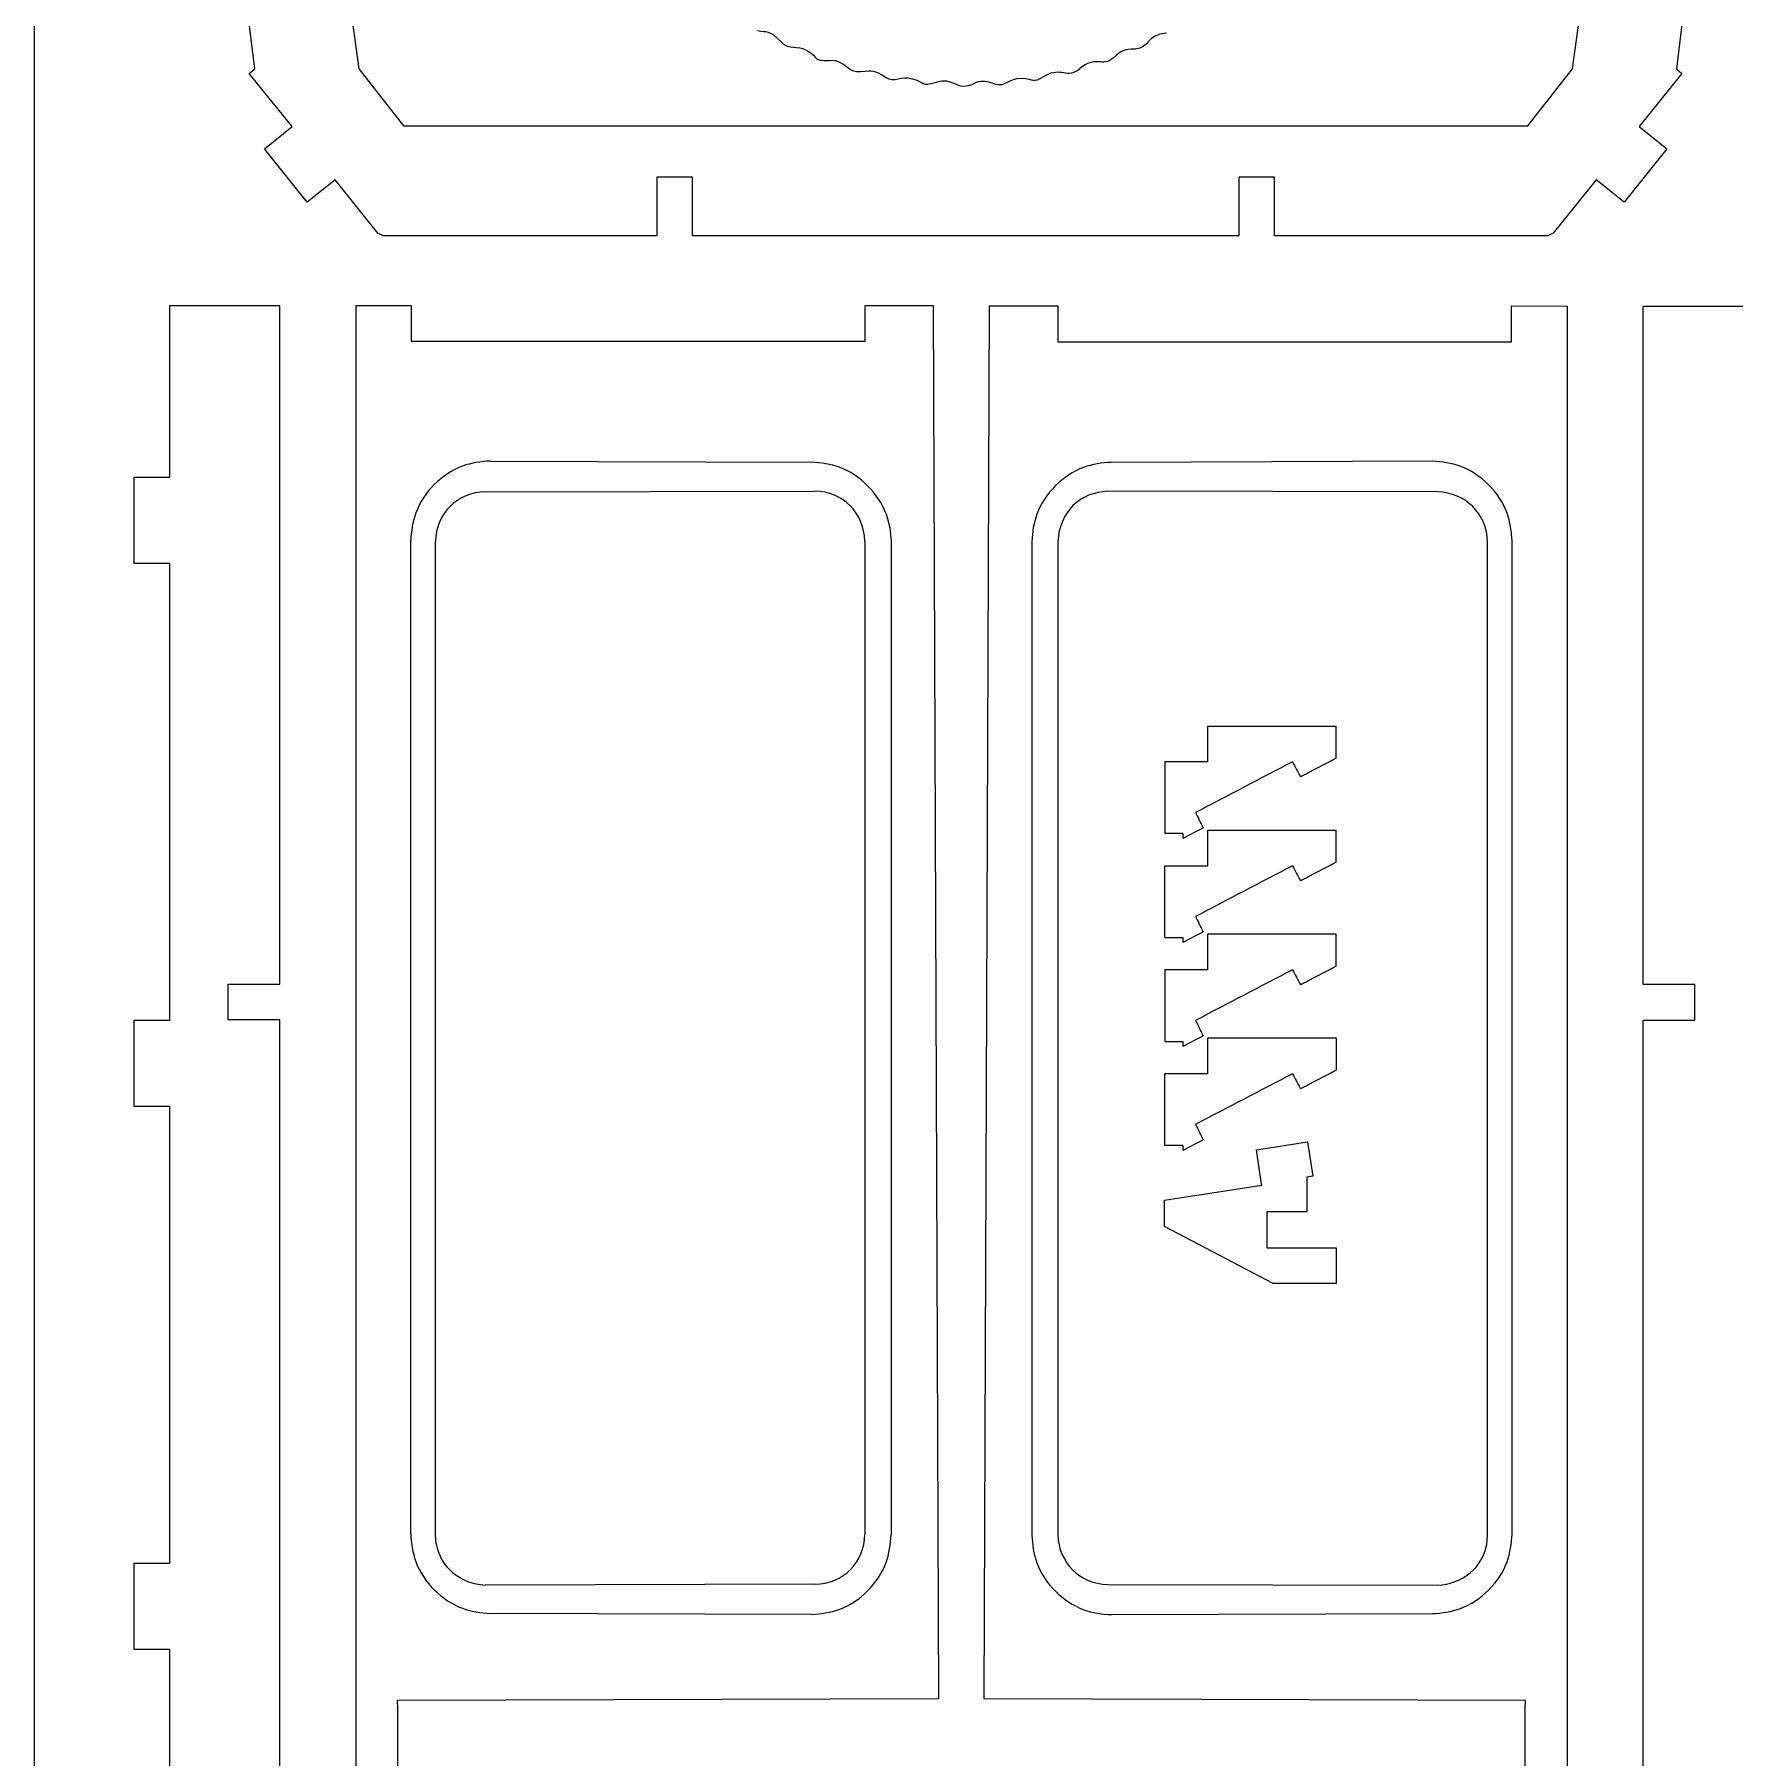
# Model space of a CAD drawing. Header units: centimetres. Extents: x -10 to 98, y 3 to 108.
# Drawn here: x -10.3 to 4.14, y 19.96 to 34.6 of the extents above; entities that cross this region are included whole.
import ezdxf

# ---------------------------------------------------------------- set-up
doc = ezdxf.new("R2010")
doc.units = ezdxf.units.CM
doc.header["$MEASUREMENT"] = 0
doc.layers.add('Camada 1', color=7, linetype='Continuous')

msp = doc.modelspace()

# ---------------------------------------------------------------- linework, layer by layer
at = {"layer": 'Camada 1', "color": 5, "lineweight": 9}
msp.add_open_spline([(-10.29735, 3.79219), (-10.29735, 3.79219), (-10.29735, 54.96219), (-10.29735, 54.96219)], degree=3, dxfattribs=at)
at = {"layer": 'Camada 1', "color": 3, "lineweight": 9}
for points in [[(-8.42538, 34.30306), (-8.42538, 34.30306), (-8.50368, 34.9431), (-8.50368, 34.9431)], [(-7.62982, 34.9431), (-7.62982, 34.9431), (-7.54206, 34.30371), (-7.54206, 34.30371)], [(2.76409, 34.30371), (2.76409, 34.30371), (2.85186, 34.9431), (2.85186, 34.9431)], [(3.72572, 34.9431), (3.72572, 34.9431), (3.64741, 34.30306), (3.64741, 34.30306)], [(-3.95403, 34.52915), (-4.06222, 34.6432), (-4.06868, 34.60514), (-4.15776, 34.62746)], [(-0.68335, 34.60586), (-0.85369, 34.59405), (-0.82897, 34.47858), (-0.94738, 34.47184)], [(-3.95403, 34.52915), (-3.88485, 34.45622), (-3.82744, 34.51284), (-3.73229, 34.45597)], [(-3.73229, 34.45597), (-3.63451, 34.39751), (-3.68937, 34.37192), (-3.54392, 34.37472)], [(-1.13711, 34.39436), (-1.22677, 34.31602), (-1.28929, 34.41673), (-1.41943, 34.30537)], [(-0.94738, 34.47184), (-1.05373, 34.4658), (-1.057, 34.46437), (-1.13711, 34.39436)], [(-8.47264, 34.26499), (-8.47264, 34.26499), (-8.42538, 34.30306), (-8.42538, 34.30306)], [(-8.1085, 33.81289), (-8.1085, 33.81289), (-8.47264, 34.26499), (-8.47264, 34.26499)], [(-7.54206, 34.30371), (-7.54206, 34.30371), (-7.16295, 33.82061), (-7.16295, 33.82061)], [(-3.27822, 34.27665), (-3.39501, 34.26159), (-3.39847, 34.37753), (-3.54392, 34.37472)], [(-3.07208, 34.23329), (-3.16709, 34.29175), (-3.17079, 34.2905), (-3.27822, 34.27665)], [(-3.07208, 34.23329), (-2.98642, 34.18059), (-2.94546, 34.25018), (-2.8388, 34.21988)], [(-1.91474, 34.22324), (-1.80093, 34.22139), (-1.83579, 34.17188), (-1.71106, 34.24669)], [(-1.71106, 34.24669), (-1.57908, 34.32586), (-1.52652, 34.21374), (-1.41943, 34.30537)], [(2.38497, 33.82061), (2.38497, 33.82061), (2.76409, 34.30371), (2.76409, 34.30371)], [(3.69467, 34.26499), (3.69467, 34.26499), (3.33053, 33.81289), (3.33053, 33.81289)], [(3.64741, 34.30306), (3.64741, 34.30306), (3.69467, 34.26499), (3.69467, 34.26499)], [(-2.8388, 34.21988), (-2.72925, 34.18876), (-2.77574, 34.14987), (-2.63594, 34.19011)], [(-2.36877, 34.15899), (-2.46881, 34.13025), (-2.50233, 34.22856), (-2.63594, 34.19011)], [(-2.1435, 34.17572), (-2.2941, 34.22064), (-2.27993, 34.18452), (-2.36877, 34.15899)], [(-2.1435, 34.17572), (-2.04703, 34.14695), (-2.02527, 34.22502), (-1.91474, 34.22324)], [(-8.34481, 33.62257), (-8.34481, 33.62257), (-8.1085, 33.81289), (-8.1085, 33.81289)], [(-7.16295, 33.82061), (-7.16295, 33.82061), (2.38497, 33.82061), (2.38497, 33.82061)], [(3.33053, 33.81289), (3.33053, 33.81289), (3.56684, 33.62257), (3.56684, 33.62257)], [(-7.98067, 33.17048), (-7.98067, 33.17048), (-8.34481, 33.62257), (-8.34481, 33.62257)], [(3.56684, 33.62257), (3.56684, 33.62257), (3.2027, 33.17048), (3.2027, 33.17048)], [(-5.01269, 33.38369), (-5.01269, 33.38369), (-5.01269, 32.88608), (-5.01269, 32.88608)], [(-4.70927, 33.38369), (-4.70927, 33.38369), (-5.01269, 33.38369), (-5.01269, 33.38369)], [(-4.70927, 32.88608), (-4.70927, 32.88608), (-4.70927, 33.38369), (-4.70927, 33.38369)], [(0.23472, 33.38369), (0.23472, 33.38369), (-0.06871, 33.38369), (-0.06871, 33.38369)], [(-0.06871, 33.38369), (-0.06871, 33.38369), (-0.06871, 32.88608), (-0.06871, 32.88608)], [(0.23472, 32.88608), (0.23472, 32.88608), (0.23472, 33.38369), (0.23472, 33.38369)], [(-7.74437, 33.3608), (-7.74437, 33.3608), (-7.98067, 33.17048), (-7.98067, 33.17048)], [(-7.38023, 32.9087), (-7.38023, 32.9087), (-7.74437, 33.3608), (-7.74437, 33.3608)], [(2.9664, 33.3608), (2.9664, 33.3608), (2.60226, 32.9087), (2.60226, 32.9087)], [(3.2027, 33.17048), (3.2027, 33.17048), (2.9664, 33.3608), (2.9664, 33.3608)], [(-7.33297, 32.88608), (-7.33297, 32.88608), (-7.38023, 32.9087), (-7.38023, 32.9087)], [(-5.01269, 32.88608), (-5.01269, 32.88608), (-7.33297, 32.88608), (-7.33297, 32.88608)], [(-0.06871, 32.88608), (-0.06871, 32.88608), (-4.70927, 32.88608), (-4.70927, 32.88608)], [(2.55499, 32.88608), (2.55499, 32.88608), (0.23472, 32.88608), (0.23472, 32.88608)], [(2.60226, 32.9087), (2.60226, 32.9087), (2.55499, 32.88608), (2.55499, 32.88608)], [(-8.21466, 32.28946), (-8.21466, 32.28946), (-9.1492, 32.28946), (-9.1492, 32.28946)], [(-9.1492, 32.28946), (-9.1492, 32.28946), (-9.1492, 30.83305), (-9.1492, 30.83305)], [(-8.21466, 26.52889), (-8.21466, 26.52889), (-8.21466, 32.28946), (-8.21466, 32.28946)], [(-7.0948, 32.29108), (-7.0948, 32.29108), (-7.56844, 32.28989), (-7.56844, 32.28989)], [(-7.56844, 32.28989), (-7.56844, 32.28989), (-7.56844, 7.2002), (-7.56844, 7.2002)], [(-7.0948, 31.98762), (-7.0948, 31.98762), (-7.0948, 32.29108), (-7.0948, 32.29108)], [(-2.66187, 32.29108), (-2.66187, 32.29108), (-3.24381, 32.29108), (-3.24381, 32.29108)], [(-3.24381, 32.29108), (-3.24381, 32.29108), (-3.24381, 31.98762), (-3.24381, 31.98762)], [(-2.61784, 20.46205), (-2.61784, 20.46205), (-2.66187, 32.29108), (-2.66187, 32.29108)], [(-2.23097, 20.46044), (-2.23097, 20.46044), (-2.18694, 32.28946), (-2.18694, 32.28946)], [(-2.18694, 32.28946), (-2.18694, 32.28946), (-1.60501, 32.28946), (-1.60501, 32.28946)], [(-1.60501, 32.28946), (-1.60501, 32.28946), (-1.60501, 31.986), (-1.60501, 31.986)], [(2.24599, 31.986), (2.24599, 31.986), (2.24599, 32.28946), (2.24599, 32.28946)], [(2.24599, 32.28946), (2.24599, 32.28946), (2.71963, 32.28827), (2.71963, 32.28827)], [(2.71963, 32.28827), (2.71963, 32.28827), (2.71963, 7.19859), (2.71963, 7.19859)], [(3.36617, 26.52727), (3.36617, 26.52727), (3.36617, 32.28785), (3.36617, 32.28785)], [(3.36617, 32.28785), (3.36617, 32.28785), (4.30071, 32.28785), (4.30071, 32.28785)], [(-3.24381, 31.98762), (-3.24381, 31.98762), (-7.0948, 31.98762), (-7.0948, 31.98762)], [(-1.60501, 31.986), (-1.60501, 31.986), (2.24599, 31.986), (2.24599, 31.986)], [(-9.1492, 30.83305), (-9.1492, 30.83305), (-9.45262, 30.83305), (-9.45262, 30.83305)], [(-9.45262, 30.83305), (-9.45262, 30.83305), (-9.45262, 30.10484), (-9.45262, 30.10484)], [(-6.46884, 30.71189), (-6.704, 30.7061), (-6.88782, 30.52694), (-6.8925, 30.28705)], [(-6.46884, 30.71189), (-6.46884, 30.71189), (-3.66866, 30.71665), (-3.66866, 30.71665)], [(-3.24381, 30.2918), (-3.25537, 30.53906), (-3.43172, 30.71142), (-3.66866, 30.71665)], [(-1.18015, 30.71503), (-1.41707, 30.7098), (-1.59344, 30.53744), (-1.60501, 30.29018)], [(1.62002, 30.71027), (1.62002, 30.71027), (-1.18015, 30.71503), (-1.18015, 30.71503)], [(2.04369, 30.28543), (2.03901, 30.52532), (1.85519, 30.70448), (1.62002, 30.71027)], [(-6.8925, 21.85083), (-6.8925, 21.85083), (-6.8925, 30.28705), (-6.8925, 30.28705)], [(-3.24381, 30.2918), (-3.24381, 30.2918), (-3.24381, 21.85559), (-3.24381, 21.85559)], [(-1.60501, 30.29018), (-1.60501, 30.29018), (-1.60501, 21.85397), (-1.60501, 21.85397)], [(2.04369, 21.84921), (2.04369, 21.84921), (2.04369, 30.28543), (2.04369, 30.28543)], [(-9.45262, 30.10484), (-9.45262, 30.10484), (-9.1492, 30.10484), (-9.1492, 30.10484)], [(-9.1492, 30.10484), (-9.1492, 30.10484), (-9.1492, 26.22105), (-9.1492, 26.22105)], [(-8.65158, 26.22546), (-8.65158, 26.22546), (-8.65158, 26.52889), (-8.65158, 26.52889)], [(-8.65158, 26.52889), (-8.65158, 26.52889), (-8.21466, 26.52889), (-8.21466, 26.52889)], [(3.80309, 26.52727), (3.80309, 26.52727), (3.36617, 26.52727), (3.36617, 26.52727)], [(3.80309, 26.22384), (3.80309, 26.22384), (3.80309, 26.52727), (3.80309, 26.52727)], [(-9.1492, 26.22105), (-9.1492, 26.22105), (-9.45262, 26.22105), (-9.45262, 26.22105)], [(-9.45262, 26.22105), (-9.45262, 26.22105), (-9.45262, 25.49284), (-9.45262, 25.49284)], [(-8.21466, 26.22546), (-8.21466, 26.22546), (-8.65158, 26.22546), (-8.65158, 26.22546)], [(-8.21466, 14.81243), (-8.21466, 14.81243), (-8.21466, 26.22546), (-8.21466, 26.22546)], [(3.36617, 14.81081), (3.36617, 14.81081), (3.36617, 26.22384), (3.36617, 26.22384)], [(3.36617, 26.22384), (3.36617, 26.22384), (3.80309, 26.22384), (3.80309, 26.22384)], [(-9.45262, 25.49284), (-9.45262, 25.49284), (-9.1492, 25.49284), (-9.1492, 25.49284)], [(-9.1492, 25.49284), (-9.1492, 25.49284), (-9.1492, 21.60906), (-9.1492, 21.60906)], [(-6.88655, 21.77467), (-6.88655, 21.77467), (-6.8925, 21.85083), (-6.8925, 21.85083)], [(-3.66866, 21.43194), (-3.42442, 21.43709), (-3.24939, 21.62048), (-3.24381, 21.85559)], [(-1.60501, 21.85397), (-1.59943, 21.61886), (-1.42439, 21.43547), (-1.18015, 21.43032)], [(2.03774, 21.77305), (2.03774, 21.77305), (2.04369, 21.84921), (2.04369, 21.84921)], [(-6.88655, 21.77467), (-6.85139, 21.5782), (-6.68001, 21.43563), (-6.46884, 21.42599)], [(1.62002, 21.42437), (1.8312, 21.43401), (2.00257, 21.57658), (2.03774, 21.77305)], [(-9.1492, 21.60906), (-9.1492, 21.60906), (-9.45262, 21.60906), (-9.45262, 21.60906)], [(-9.45262, 21.60906), (-9.45262, 21.60906), (-9.45262, 20.88085), (-9.45262, 20.88085)], [(-3.66866, 21.43194), (-3.66866, 21.43194), (-6.46884, 21.42599), (-6.46884, 21.42599)], [(-1.18015, 21.43032), (-1.18015, 21.43032), (1.62002, 21.42437), (1.62002, 21.42437)], [(-9.45262, 20.88085), (-9.45262, 20.88085), (-9.1492, 20.88085), (-9.1492, 20.88085)], [(-9.1492, 20.88085), (-9.1492, 20.88085), (-9.14919, 16.99706), (-9.14919, 16.99706)], [(-7.23165, 13.44079), (-7.23165, 13.44079), (-7.21262, 20.37517), (-7.21262, 20.37517)], [(-7.2138, 20.44777), (-7.2138, 20.44777), (-2.61784, 20.46205), (-2.61784, 20.46205)], [(-7.21262, 20.37517), (-7.21262, 20.37517), (-7.2138, 20.44777), (-7.2138, 20.44777)], [(2.36499, 20.44616), (2.36499, 20.44616), (-2.23097, 20.46044), (-2.23097, 20.46044)], [(2.36381, 20.37355), (2.36381, 20.37355), (2.36499, 20.44616), (2.36499, 20.44616)], [(2.38284, 13.43917), (2.38284, 13.43917), (2.36381, 20.37355), (2.36381, 20.37355)]]:
    msp.add_open_spline(points, degree=3, dxfattribs=at)
at = {"layer": 'Camada 1', "color": 1, "lineweight": 9}
for points in [[(-6.66084, 30.92965), (-6.83768, 30.86405), (-6.99309, 30.70844), (-7.05892, 30.53173)], [(-6.42541, 30.97149), (-6.50113, 30.96831), (-6.5896, 30.95608), (-6.66084, 30.92965)], [(-6.42541, 30.97149), (-6.42541, 30.97149), (-3.69655, 30.96266), (-3.69655, 30.96266)], [(-3.46172, 30.91979), (-3.53277, 30.94637), (-3.62098, 30.95903), (-3.69655, 30.96266)], [(-3.06458, 30.52248), (-3.13032, 30.6989), (-3.28543, 30.85381), (-3.46172, 30.91979)], [(-1.3871, 30.91817), (-1.56337, 30.85219), (-1.7185, 30.69728), (-1.78423, 30.52086)], [(-1.15226, 30.96104), (-1.22784, 30.95741), (-1.31603, 30.94475), (-1.3871, 30.91817)], [(1.5766, 30.96987), (1.5766, 30.96987), (-1.15226, 30.96104), (-1.15226, 30.96104)], [(1.81204, 30.92803), (1.74078, 30.95446), (1.65232, 30.9667), (1.5766, 30.96987)], [(2.21011, 30.53011), (2.14428, 30.70682), (1.98886, 30.86243), (1.81204, 30.92803)], [(-7.05892, 30.53173), (-7.08546, 30.46051), (-7.09793, 30.37211), (-7.10133, 30.29638)], [(-3.06458, 30.52248), (-3.06458, 30.52248), (-3.03318, 30.40854), (-3.03318, 30.40854)], [(-1.78423, 30.52086), (-1.78423, 30.52086), (-1.81563, 30.40692), (-1.81563, 30.40692)], [(2.25252, 30.29476), (2.24912, 30.37049), (2.23664, 30.45889), (2.21011, 30.53011)], [(-7.10133, 21.86012), (-7.10133, 21.86012), (-7.10133, 30.29638), (-7.10133, 30.29638)], [(-3.03318, 30.40854), (-3.03318, 30.40854), (-3.02226, 30.28755), (-3.02226, 30.28755)], [(-1.81563, 30.40692), (-1.81563, 30.40692), (-1.82654, 30.28593), (-1.82654, 30.28593)], [(2.25252, 21.85851), (2.25252, 21.85851), (2.25252, 30.29476), (2.25252, 30.29476)], [(-3.02226, 30.28755), (-3.02226, 30.28755), (-3.02226, 21.85128), (-3.02226, 21.85128)], [(-1.82654, 30.28593), (-1.82654, 30.28593), (-1.82654, 21.84966), (-1.82654, 21.84966)], [(-7.10133, 21.86012), (-7.09793, 21.78454), (-7.08551, 21.69627), (-7.05902, 21.62518)], [(-3.06467, 21.61595), (-3.03815, 21.68716), (-3.02568, 21.77556), (-3.02226, 21.85128)], [(-1.82654, 21.84966), (-1.82314, 21.77395), (-1.81066, 21.68554), (-1.78414, 21.61433)], [(2.2102, 21.62356), (2.23669, 21.69466), (2.24912, 21.78292), (2.25252, 21.85851)], [(-7.05902, 21.62518), (-6.99328, 21.44877), (-6.83815, 21.29385), (-6.66185, 21.22788)], [(-3.46277, 21.21802), (-3.28593, 21.28364), (-3.13052, 21.43923), (-3.06467, 21.61595)], [(-1.78414, 21.61433), (-1.7183, 21.43762), (-1.56288, 21.28202), (-1.38605, 21.21641)], [(1.81304, 21.22626), (1.98934, 21.29223), (2.14447, 21.44715), (2.2102, 21.62356)], [(-6.66185, 21.22788), (-6.59078, 21.20128), (-6.50264, 21.18864), (-6.42702, 21.18503)], [(1.57822, 21.18341), (1.65383, 21.18703), (1.74196, 21.19966), (1.81304, 21.22626)], [(-3.6982, 21.17616), (-3.6982, 21.17616), (-6.42702, 21.18503), (-6.42702, 21.18503)], [(-3.6982, 21.17616), (-3.62248, 21.17934), (-3.53401, 21.19158), (-3.46277, 21.21802)], [(-1.38605, 21.21641), (-1.3148, 21.18996), (-1.22634, 21.17772), (-1.15062, 21.17454)], [(-1.15062, 21.17454), (-1.15062, 21.17454), (1.57822, 21.18341), (1.57822, 21.18341)]]:
    msp.add_open_spline(points, degree=3, dxfattribs=at)
at = {"layer": 'Camada 1', "color": 2, "lineweight": 9}
for points in [[(-0.33312, 28.41807), (-0.33312, 28.51921), (-0.33312, 28.62034), (-0.33312, 28.72147)], [(-0.33312, 28.72147), (0.03094, 28.72147), (0.39504, 28.72147), (0.75909, 28.72147)], [(0.75909, 28.44742), (0.75909, 28.53876), (0.75909, 28.63013), (0.75909, 28.72147)], [(-0.33312, 28.41807), (-0.45448, 28.41807), (-0.57585, 28.41807), (-0.69721, 28.41807)], [(-0.69721, 28.41807), (-0.69721, 28.21468), (-0.69721, 28.01128), (-0.69721, 27.80789)], [(0.38834, 28.41807), (0.11295, 28.27426), (-0.16244, 28.13044), (-0.43782, 27.98663)], [(0.38834, 28.41807), (0.4108, 28.37505), (0.43327, 28.33202), (0.45575, 28.28899)], [(0.75909, 28.44742), (0.65799, 28.39462), (0.55686, 28.34181), (0.45575, 28.28899)], [(-0.43782, 27.98663), (-0.41535, 27.9436), (-0.39289, 27.90057), (-0.37041, 27.85753)], [(-0.54467, 27.80789), (-0.59552, 27.80789), (-0.64636, 27.80789), (-0.69721, 27.80789)], [(-0.37041, 27.85753), (-0.4285, 27.8272), (-0.48659, 27.79686), (-0.54467, 27.76652)], [(-0.54467, 27.80789), (-0.54467, 27.7941), (-0.54467, 27.78032), (-0.54467, 27.76652)], [(-0.33312, 27.53499), (-0.33312, 27.63612), (-0.33312, 27.73725), (-0.33312, 27.83839)], [(-0.33312, 27.83839), (0.03094, 27.83839), (0.39504, 27.83839), (0.75909, 27.83839)], [(0.75909, 27.56433), (0.75909, 27.65568), (0.75909, 27.74704), (0.75909, 27.83839)], [(-0.69721, 27.53499), (-0.57585, 27.53499), (-0.45448, 27.53499), (-0.33312, 27.53499)], [(-0.69721, 26.9248), (-0.69721, 27.1282), (-0.69721, 27.33159), (-0.69721, 27.53499)], [(0.38834, 27.53499), (0.11295, 27.39117), (-0.16244, 27.24735), (-0.43782, 27.10354)], [(0.38834, 27.53499), (0.4108, 27.49197), (0.43327, 27.44894), (0.45575, 27.40591)], [(0.75909, 27.56433), (0.65799, 27.51153), (0.55686, 27.45872), (0.45575, 27.40591)], [(-0.43782, 27.10354), (-0.41535, 27.06051), (-0.39289, 27.01748), (-0.37041, 26.97445)], [(-0.37041, 26.97445), (-0.4285, 26.94411), (-0.48659, 26.91377), (-0.54467, 26.88344)], [(-0.33312, 26.6519), (-0.33312, 26.75304), (-0.33312, 26.85416), (-0.33312, 26.9553)], [(-0.33312, 26.9553), (0.03094, 26.9553), (0.39504, 26.9553), (0.75909, 26.9553)], [(0.75909, 26.68124), (0.75909, 26.77259), (0.75909, 26.86396), (0.75909, 26.9553)], [(-0.69721, 26.9248), (-0.64636, 26.9248), (-0.59552, 26.9248), (-0.54467, 26.9248)], [(-0.54467, 26.9248), (-0.54467, 26.91101), (-0.54467, 26.89723), (-0.54467, 26.88344)], [(-0.33312, 26.6519), (-0.45448, 26.6519), (-0.57585, 26.6519), (-0.69721, 26.6519)], [(-0.69721, 26.6519), (-0.69721, 26.4485), (-0.69721, 26.24511), (-0.69721, 26.04171)], [(0.38834, 26.6519), (0.11295, 26.50809), (-0.16244, 26.36426), (-0.43782, 26.22045)], [(0.38834, 26.6519), (0.4108, 26.60888), (0.43327, 26.56585), (0.45575, 26.52282)], [(0.75909, 26.68124), (0.65799, 26.62844), (0.55686, 26.57563), (0.45575, 26.52282)], [(-0.43782, 26.22045), (-0.41535, 26.17742), (-0.39289, 26.13439), (-0.37041, 26.09136)], [(-0.37041, 26.09136), (-0.4285, 26.06103), (-0.48659, 26.03068), (-0.54467, 26.00035)], [(-0.33312, 25.76881), (-0.33312, 25.86995), (-0.33312, 25.97108), (-0.33312, 26.07221)], [(-0.33312, 26.07221), (0.03094, 26.07221), (0.39504, 26.07221), (0.75909, 26.07221)], [(0.75909, 26.07221), (0.75909, 25.98087), (0.75909, 25.8895), (0.75909, 25.79816)], [(-0.69721, 26.04171), (-0.64636, 26.04171), (-0.59552, 26.04171), (-0.54467, 26.04171)], [(-0.54467, 26.04171), (-0.54467, 26.02792), (-0.54467, 26.01414), (-0.54467, 26.00035)], [(-0.33312, 25.76881), (-0.45448, 25.76881), (-0.57585, 25.76881), (-0.69721, 25.76881)], [(-0.69721, 25.15863), (-0.69721, 25.36202), (-0.69721, 25.56542), (-0.69721, 25.76881)], [(0.38834, 25.76881), (0.11295, 25.625), (-0.16244, 25.48118), (-0.43782, 25.33736)], [(0.38834, 25.76881), (0.4108, 25.72579), (0.43327, 25.68276), (0.45575, 25.63973)], [(0.75909, 25.79816), (0.65799, 25.74536), (0.55686, 25.69254), (0.45575, 25.63973)], [(-0.43782, 25.33736), (-0.41535, 25.29433), (-0.39289, 25.2513), (-0.37041, 25.20827)], [(-0.37041, 25.20827), (-0.4285, 25.17794), (-0.48659, 25.1476), (-0.54467, 25.11726)], [(0.08002, 25.12178), (0.08002, 25.12178), (0.51551, 25.18913), (0.51551, 25.18913)], [(0.51551, 25.18913), (0.51551, 25.18913), (0.56065, 24.8972), (0.56065, 24.8972)], [(-0.54467, 25.15863), (-0.59552, 25.15863), (-0.64636, 25.15863), (-0.69721, 25.15863)], [(-0.54467, 25.15863), (-0.54467, 25.14483), (-0.54467, 25.13105), (-0.54467, 25.11726)], [(0.12517, 24.82985), (0.12517, 24.82985), (0.08002, 25.12178), (0.08002, 25.12178)], [(0.56065, 24.8972), (0.56065, 24.8972), (0.50925, 24.88925), (0.50925, 24.88925)], [(0.50925, 24.88925), (0.50925, 24.88925), (0.51024, 24.59434), (0.51024, 24.59434)], [(-0.69969, 24.69393), (-0.69969, 24.69393), (0.12654, 24.82176), (0.12654, 24.82176)], [(0.12654, 24.82176), (0.12654, 24.82176), (0.12517, 24.82985), (0.12517, 24.82985)], [(-0.69969, 24.46978), (-0.69969, 24.46978), (-0.69969, 24.69393), (-0.69969, 24.69393)], [(0.51024, 24.59434), (0.51024, 24.59434), (0.17034, 24.59434), (0.17034, 24.59434)], [(0.17034, 24.59434), (0.17034, 24.59434), (0.17034, 24.29087), (0.17034, 24.29087)], [(0.22402, 23.98739), (0.22402, 23.98739), (-0.69969, 24.46978), (-0.69969, 24.46978)], [(0.17034, 24.29087), (0.17034, 24.29087), (0.75909, 24.29087), (0.75909, 24.29087)], [(0.75909, 24.29087), (0.75909, 24.29087), (0.75909, 23.98739), (0.75909, 23.98739)], [(0.75909, 23.98739), (0.75909, 23.98739), (0.22402, 23.98739), (0.22402, 23.98739)]]:
    msp.add_open_spline(points, degree=3, dxfattribs=at)

doc.saveas('drawing.dxf')
